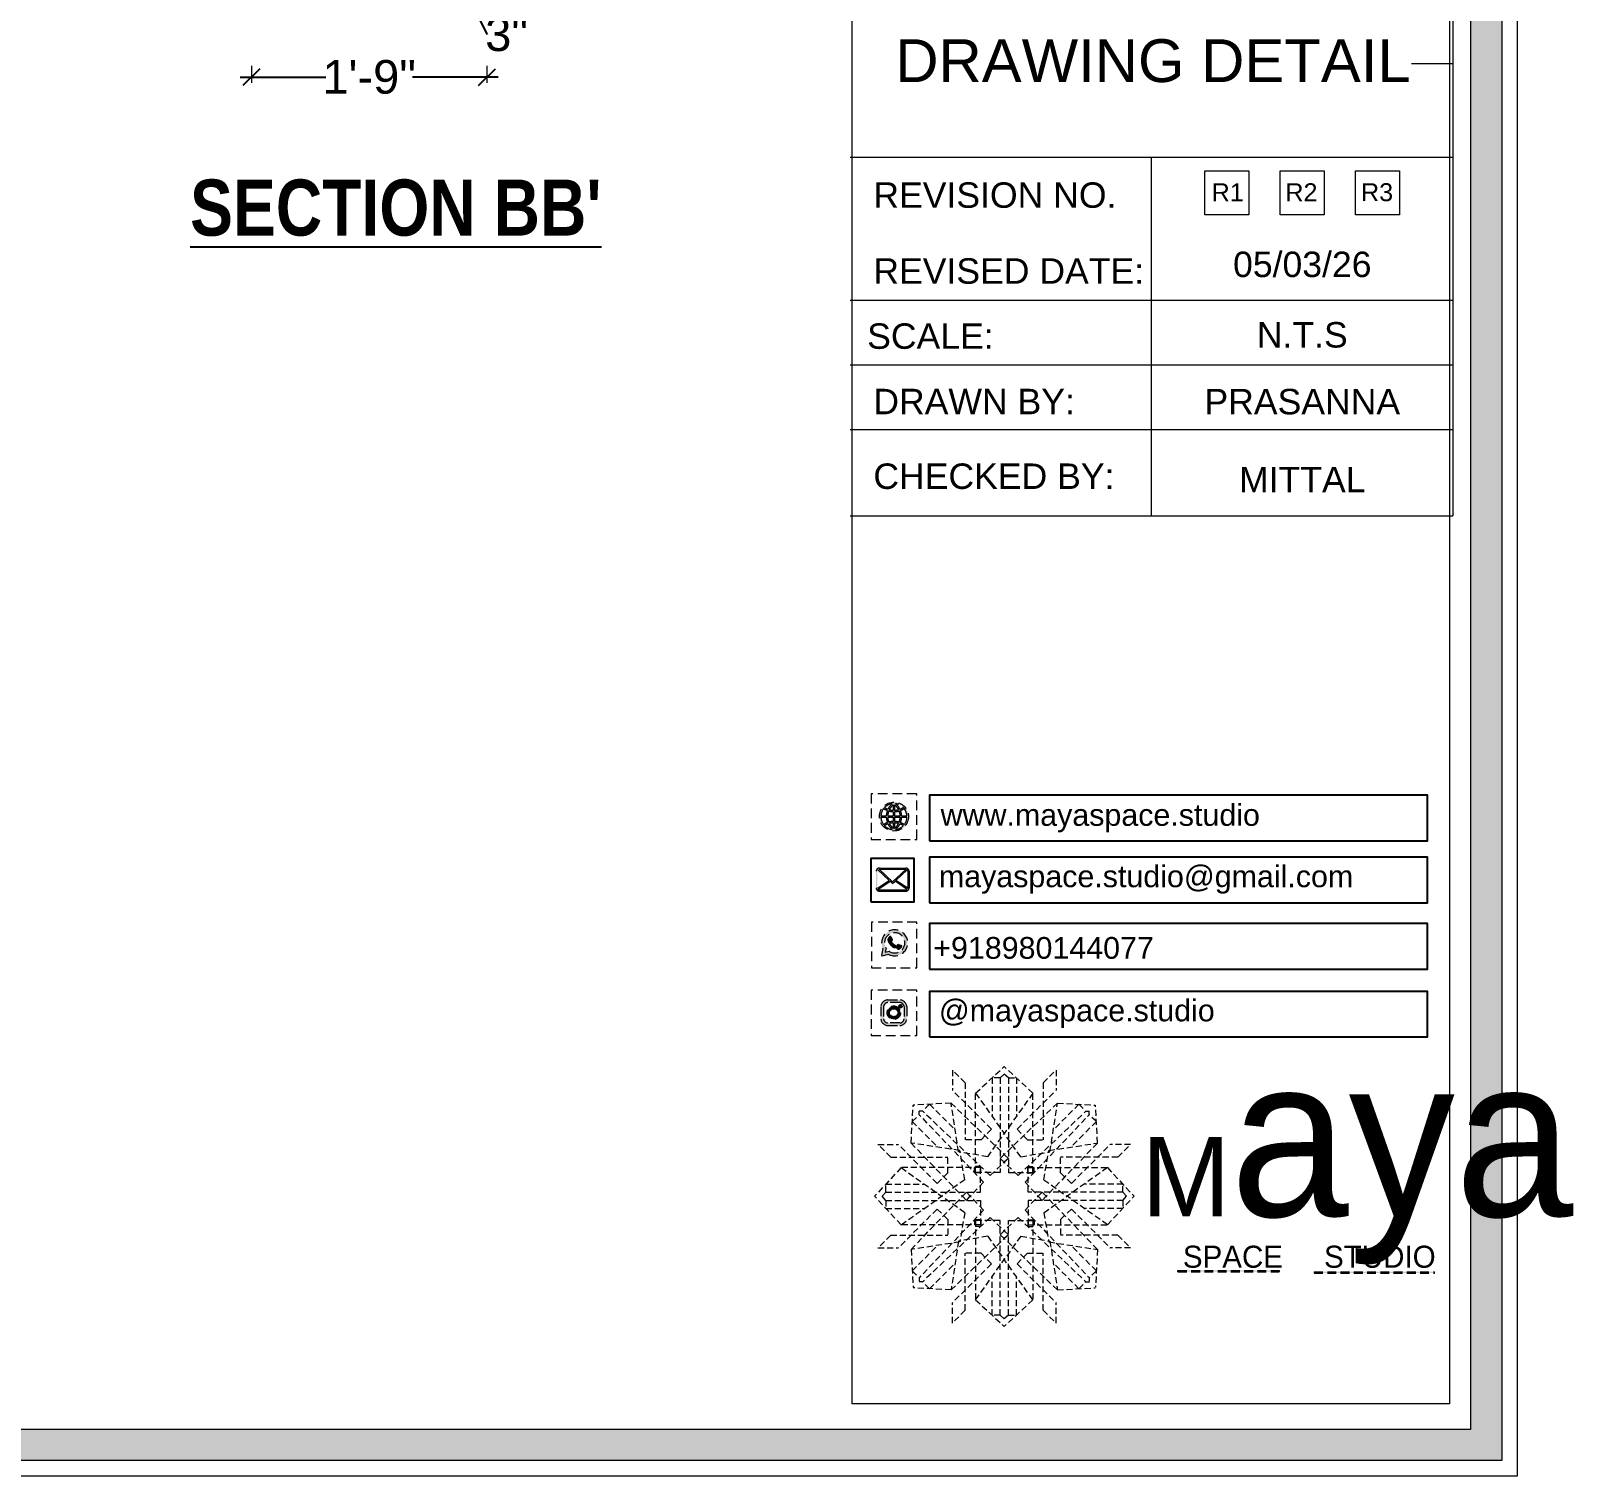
# Model space of a CAD drawing. Header units: millimetres. Extents: x 56222 to 3066687, y -650199 to -121287.
# Drawn here: x 136910.2 to 137047.7, y -183002.7 to -182873.9 of the extents above; entities that cross this region are included whole.
import ezdxf
from ezdxf.enums import TextEntityAlignment as Align

# ---------------------------------------------------------------- set-up
doc = ezdxf.new("R2010")
doc.units = ezdxf.units.MM
doc.header["$MEASUREMENT"] = 0
doc.header["$PDMODE"] = 35
doc.linetypes.add('DASHEDX2', pattern=[1.5, 1, -0.5])
doc.layers.get('Defpoints').update_dxf_attribs({"color": 220})
for name, color, linetype, lineweight in [('Dimension', 10, 'DASHEDX2', 20), ('GROUND FLOOR', 7, 'Continuous', 9), ('Labelling', 1, 'Continuous', 25), ('NAME PLATE', 7, 'Continuous', 25), ('wall', 7, 'Continuous', 30)]:
    doc.layers.add(name, color=color, linetype=linetype, lineweight=lineweight)
doc.styles.add('Arial', font='arial.ttf')
doc.styles.get("Standard").update_dxf_attribs({"font": 'arial.ttf', "height": 6})
doc.styles.add('style4', font='ARIALN.TTF')
doc.dimstyles.new('Archana', dxfattribs={"dimtxt": 3, "dimasz": 1.5, "dimexe": 0.5, "dimexo": 0.5, "dimgap": 0, "dimtad": 0, "dimzin": 0, "dimdsep": 46, "dimlunit": 4, "dimtxsty": 'Arial', "dimblk": 'OBLIQUE', "dimcen": 0, "dimdle": 1, "dimclrd": 1, "dimclre": 1, "dimclrt": 5, "dimadec": 0, "dimazin": 0, "dimtfac": 1, "dimtofl": 0, "dimtmove": 1, "dimatfit": 3, "dimfxl": 1, "dimfxlon": 1, "dimtolj": 1, "dimtzin": 0, "dimlwd": 25, "dimlwe": -1, "dimarcsym": 0})

# ---------------------------------------------------------------- blocks, each defined once
blk = doc.blocks.new('_Oblique')
at = {"layer": 'wall', "color": 0, "lineweight": -2}
blk.add_line((-0.5, -0.5), (0.5, 0.5), dxfattribs=at)
blk = doc.blocks.new('*D735')
at = {"layer": 'Defpoints', "color": 0, "lineweight": 30, "transparency": 16777216}
for p in [(136950.85, -182865.85), (136947.85, -182868.85), (136950.85, -182871.24)]:
    blk.add_point(p, dxfattribs=at)
at = {"layer": 'GROUND FLOOR', "color": 1, "lineweight": 25, "transparency": 16777216}
for p, q in [((136946.85, -182871.24), (136951.85, -182871.24)), ((136949.35, -182871.24), (136950.88, -182874.22))]:
    blk.add_line(p, q, dxfattribs=at)
at = {"layer": 'GROUND FLOOR', "color": 1, "transparency": 16777216}
for p, q in [((136947.85, -182870.24), (136947.85, -182871.74)), ((136950.85, -182870.24), (136950.85, -182871.74))]:
    blk.add_line(p, q, dxfattribs=at)
at = {"layer": 'GROUND FLOOR', "color": 1, "lineweight": 25, "transparency": 16777216, "xscale": 1.5, "yscale": 1.5, "zscale": 1.5, "rotation": 180}
blk.add_blockref('_Oblique', (136947.85, -182871.24), dxfattribs=at)
at = {"layer": 'GROUND FLOOR', "color": 1, "lineweight": 25, "transparency": 16777216, "xscale": 1.5, "yscale": 1.5, "zscale": 1.5}
blk.add_blockref('_Oblique', (136950.85, -182871.24), dxfattribs=at)
at = {"layer": 'GROUND FLOOR', "color": 5, "lineweight": 30, "transparency": 16777216, "insert": (136952.6, -182874.22), "char_height": 3, "attachment_point": 5, "style": 'Arial'}
blk.add_mtext('\\A1;3"', dxfattribs=at)
blk = doc.blocks.new('*D721')
at = {"layer": 'Defpoints', "color": 0, "lineweight": 30, "transparency": 16777216}
for p in [(136950.85, -182865.85), (136929.85, -182868.85), (136950.85, -182878.02)]:
    blk.add_point(p, dxfattribs=at)
at = {"layer": 'GROUND FLOOR', "color": 1, "lineweight": 25, "transparency": 16777216}
for p, q in [((136928.85, -182878.02), (136936.5, -182878.02)), ((136951.85, -182878.02), (136944.2, -182878.02))]:
    blk.add_line(p, q, dxfattribs=at)
at = {"layer": 'GROUND FLOOR', "color": 1, "transparency": 16777216}
for p, q in [((136929.85, -182877.02), (136929.85, -182878.52)), ((136950.85, -182877.02), (136950.85, -182878.52))]:
    blk.add_line(p, q, dxfattribs=at)
at = {"layer": 'GROUND FLOOR', "color": 1, "lineweight": 25, "transparency": 16777216, "xscale": 1.5, "yscale": 1.5, "zscale": 1.5, "rotation": 180}
blk.add_blockref('_Oblique', (136929.85, -182878.02), dxfattribs=at)
at = {"layer": 'GROUND FLOOR', "color": 1, "lineweight": 25, "transparency": 16777216, "xscale": 1.5, "yscale": 1.5, "zscale": 1.5}
blk.add_blockref('_Oblique', (136950.85, -182878.02), dxfattribs=at)
at = {"layer": 'GROUND FLOOR', "color": 5, "lineweight": 30, "transparency": 16777216, "insert": (136940.35, -182878.02), "char_height": 3, "attachment_point": 5, "style": 'Arial'}
blk.add_mtext('\\A1;1\'-9"', dxfattribs=at)
blk = doc.blocks.new('FSFSF')
at = {"color": 42, "lineweight": 5, "true_color": 0xe0ac11}
for p, q in [((28600.03, 143.51), (28600.03, 140.16)), ((28602.15, 141.41), (28600.03, 143.51)), ((28603.86, 139.69), (28608.58, 144.08)), ((28607.9, 142.22), (28608.58, 142.85)), ((28613.31, 139.69), (28608.58, 144.08)), ((28609.27, 142.22), (28608.59, 142.85)), ((28615.02, 141.41), (28617.14, 143.51)), ((28617.14, 143.51), (28617.14, 140.16)), ((28606.47, 133.76), (28600.03, 140.16)), ((28602.15, 141.41), (28602.15, 131.95)), ((28607.9, 142.22), (28606.58, 142.22)), ((28606.58, 142.22), (28606.58, 135.84)), ((28607.9, 142.22), (28607.9, 126.58)), ((28609.27, 142.22), (28609.27, 126.58)), ((28609.27, 142.22), (28610.59, 142.22)), ((28610.59, 142.22), (28610.59, 135.84)), ((28610.7, 133.76), (28617.14, 140.16)), ((28615.02, 141.41), (28615.02, 131.95)), ((28593.19, 131.45), (28593.54, 137.71)), ((28599.8, 138.06), (28593.54, 137.71)), ((28596.24, 137.86), (28595.12, 136.69)), ((28596.24, 137.86), (28600.47, 133.65)), ((28601.03, 130), (28599.8, 138.06)), ((28599.8, 138.05), (28608.58, 129.56)), ((28603.86, 126.58), (28603.86, 139.69)), ((28603.86, 139.69), (28608.58, 133.02)), ((28613.31, 139.69), (28608.59, 133.02)), ((28617.37, 138.05), (28608.59, 129.56)), ((28613.31, 126.58), (28613.31, 139.69)), ((28616.14, 130), (28617.37, 138.06)), ((28620.93, 137.86), (28616.7, 133.65)), ((28617.37, 138.06), (28623.63, 137.71)), ((28620.93, 137.86), (28622.05, 136.69)), ((28624, 131.45), (28623.65, 137.71)), ((28593.39, 135), (28594.56, 136.12)), ((28595.12, 136.69), (28594.53, 136.69)), ((28594.56, 136.12), (28594.56, 136.71)), ((28605.17, 124.98), (28594.56, 136.12)), ((28606.27, 126.08), (28595.12, 136.69)), ((28610.9, 126.08), (28622.05, 136.69)), ((28612.02, 124.98), (28622.62, 136.12)), ((28622.05, 136.69), (28622.64, 136.69)), ((28622.62, 136.12), (28622.62, 136.71)), ((28623.8, 135), (28622.62, 136.12)), ((28593.39, 135), (28597.6, 130.78)), ((28606.47, 133.76), (28604.75, 131.95)), ((28605.86, 129.18), (28608.58, 133.02)), ((28611.31, 129.18), (28608.59, 133.02)), ((28610.7, 133.76), (28612.42, 131.95)), ((28623.8, 135), (28619.59, 130.78)), ((28587.73, 131.22), (28591.08, 131.22)), ((28589.84, 129.1), (28587.73, 131.22)), ((28597.49, 124.78), (28591.08, 131.22)), ((28593.19, 131.45), (28601.69, 122.67)), ((28601.25, 130.22), (28593.19, 131.45)), ((28605.86, 129.18), (28601.03, 130)), ((28602.07, 125.39), (28601.25, 130.22)), ((28604.75, 131.95), (28602.15, 131.95)), ((28611.31, 129.18), (28616.14, 130)), ((28612.42, 131.95), (28615.02, 131.95)), ((28615.12, 125.39), (28615.94, 130.22)), ((28623.99, 131.45), (28615.5, 122.67)), ((28615.94, 130.22), (28624, 131.45)), ((28619.7, 124.78), (28626.1, 131.22)), ((28629.45, 131.22), (28626.1, 131.22)), ((28627.34, 129.1), (28629.45, 131.22)), ((28591.56, 127.39), (28587.17, 122.66)), ((28589.84, 129.1), (28599.29, 129.1)), ((28604.66, 127.39), (28591.56, 127.39)), ((28591.56, 127.39), (28598.23, 122.67)), ((28599.29, 126.5), (28599.29, 129.1)), ((28603.68, 126.54), (28603.68, 127.39)), ((28604.71, 127.57), (28603.86, 127.57)), ((28604.66, 123.35), (28604.66, 127.39)), ((28604.7, 126.58), (28604.71, 127.57)), ((28606.27, 126.08), (28608.58, 128.27)), ((28607.9, 128.92), (28608.58, 129.56)), ((28607.9, 128.92), (28608.58, 128.27)), ((28609.27, 128.92), (28608.59, 129.56)), ((28609.27, 128.92), (28608.59, 128.27)), ((28610.9, 126.08), (28608.59, 128.27)), ((28612.46, 126.58), (28612.46, 127.57)), ((28612.46, 127.57), (28613.31, 127.57)), ((28612.52, 123.35), (28612.52, 127.39)), ((28612.52, 127.39), (28625.63, 127.39)), ((28613.51, 126.54), (28613.51, 127.39)), ((28627.34, 129.1), (28617.89, 129.1)), ((28617.89, 126.5), (28617.89, 129.1)), ((28625.63, 127.39), (28618.96, 122.67)), ((28625.63, 127.39), (28630.02, 122.66)), ((28597.49, 124.78), (28599.29, 126.5)), ((28602.07, 125.39), (28598.23, 122.67)), ((28605.17, 124.98), (28602.97, 122.67)), ((28604.66, 126.54), (28603.68, 126.54)), ((28607.9, 126.58), (28603.86, 126.58)), ((28609.27, 126.58), (28613.31, 126.58)), ((28612.02, 124.98), (28614.21, 122.67)), ((28612.52, 126.54), (28613.51, 126.54)), ((28615.12, 125.39), (28618.96, 122.67)), ((28619.7, 124.78), (28617.89, 126.5)), ((28591.56, 117.94), (28587.17, 122.66)), ((28589.03, 123.35), (28588.4, 122.67)), ((28589.03, 121.98), (28588.4, 122.65)), ((28589.03, 123.35), (28589.03, 124.67)), ((28589.03, 124.67), (28595.4, 124.67)), ((28589.03, 123.35), (28604.66, 123.35)), ((28591.56, 117.94), (28598.23, 122.65)), ((28593.19, 113.88), (28601.69, 122.65)), ((28602.07, 119.94), (28598.23, 122.65)), ((28602.33, 123.35), (28601.69, 122.67)), ((28602.33, 121.98), (28601.69, 122.65)), ((28602.33, 123.35), (28602.97, 122.67)), ((28602.33, 121.98), (28602.97, 122.65)), ((28605.17, 120.35), (28602.97, 122.65)), ((28612.02, 120.35), (28614.21, 122.65)), ((28628.16, 123.35), (28612.52, 123.35)), ((28614.85, 123.35), (28614.21, 122.67)), ((28614.85, 121.98), (28614.21, 122.65)), ((28614.85, 123.35), (28615.5, 122.67)), ((28614.85, 121.98), (28615.5, 122.65)), ((28615.12, 119.94), (28618.96, 122.65)), ((28623.99, 113.88), (28615.5, 122.65)), ((28625.63, 117.94), (28618.96, 122.65)), ((28628.16, 124.67), (28621.78, 124.67)), ((28625.63, 117.94), (28630.02, 122.66)), ((28628.16, 123.35), (28628.16, 124.67)), ((28628.16, 123.35), (28628.78, 122.67)), ((28628.16, 121.98), (28628.78, 122.65)), ((28589.03, 121.98), (28604.66, 121.98)), ((28589.03, 121.98), (28589.03, 120.66)), ((28589.03, 120.66), (28595.4, 120.66)), ((28597.49, 120.54), (28591.08, 114.11)), ((28605.17, 120.35), (28594.56, 109.2)), ((28597.49, 120.54), (28599.29, 118.83)), ((28602.07, 119.94), (28601.25, 115.1)), ((28604.66, 121.98), (28604.66, 117.94)), ((28612.02, 120.35), (28622.62, 109.2)), ((28612.52, 121.98), (28612.52, 117.94)), ((28628.16, 121.98), (28612.52, 121.98)), ((28615.12, 119.94), (28615.94, 115.1)), ((28619.7, 120.54), (28617.89, 118.83)), ((28619.7, 120.54), (28626.1, 114.11)), ((28628.16, 120.66), (28621.78, 120.66)), ((28628.16, 121.98), (28628.16, 120.66)), ((28604.66, 117.94), (28591.56, 117.94)), ((28606.27, 119.15), (28595.12, 108.54)), ((28599.29, 118.83), (28599.29, 116.23)), ((28604.66, 118.78), (28603.68, 118.78)), ((28603.68, 118.78), (28603.68, 117.94)), ((28607.9, 118.65), (28603.86, 118.65)), ((28603.86, 118.65), (28603.86, 105.54)), ((28604.71, 117.66), (28603.86, 117.66)), ((28604.7, 118.65), (28604.71, 117.66)), ((28606.27, 119.15), (28608.58, 116.96)), ((28607.9, 103.01), (28607.9, 118.65)), ((28610.9, 119.15), (28608.59, 116.96)), ((28609.27, 118.65), (28613.31, 118.65)), ((28609.27, 103.01), (28609.27, 118.65)), ((28610.9, 119.15), (28622.05, 108.54)), ((28612.46, 118.65), (28612.46, 117.66)), ((28612.46, 117.66), (28613.31, 117.66)), ((28612.52, 118.78), (28613.51, 118.78)), ((28612.52, 117.94), (28625.63, 117.94)), ((28613.31, 118.65), (28613.31, 105.54)), ((28613.51, 118.78), (28613.51, 117.94)), ((28617.89, 118.83), (28617.89, 116.23)), ((28589.84, 116.23), (28587.73, 114.11)), ((28589.84, 116.23), (28599.29, 116.23)), ((28601.25, 115.1), (28593.19, 113.87)), ((28599.8, 107.17), (28608.58, 115.67)), ((28601.03, 115.23), (28599.8, 107.17)), ((28605.86, 116.05), (28601.03, 115.23)), ((28605.86, 116.05), (28608.58, 112.21)), ((28607.9, 116.31), (28608.58, 116.96)), ((28607.9, 116.31), (28608.58, 115.67)), ((28609.27, 116.31), (28608.59, 116.96)), ((28609.27, 116.31), (28608.59, 115.67)), ((28611.31, 116.05), (28608.59, 112.21)), ((28617.37, 107.17), (28608.59, 115.67)), ((28611.31, 116.05), (28616.14, 115.23)), ((28615.94, 115.1), (28624, 113.87)), ((28616.14, 115.23), (28617.37, 107.17)), ((28627.34, 116.23), (28617.89, 116.23)), ((28627.34, 116.23), (28629.45, 114.11)), ((28587.73, 114.11), (28591.08, 114.11)), ((28593.19, 113.87), (28593.54, 107.62)), ((28593.39, 110.32), (28597.6, 114.55)), ((28602.15, 103.82), (28602.15, 113.27)), ((28604.75, 113.27), (28602.15, 113.27)), ((28603.86, 105.54), (28608.58, 112.21)), ((28606.47, 111.47), (28604.75, 113.27)), ((28613.31, 105.54), (28608.59, 112.21)), ((28610.7, 111.47), (28612.42, 113.27)), ((28612.42, 113.27), (28615.02, 113.27)), ((28615.02, 103.82), (28615.02, 113.27)), ((28623.8, 110.32), (28619.59, 114.55)), ((28624, 113.87), (28623.65, 107.62)), ((28629.45, 114.11), (28626.1, 114.11)), ((28593.39, 110.32), (28594.56, 109.2)), ((28596.24, 107.37), (28600.47, 111.58)), ((28606.47, 111.47), (28600.03, 105.07)), ((28610.7, 111.47), (28617.14, 105.07)), ((28620.93, 107.37), (28616.7, 111.58)), ((28623.8, 110.32), (28622.62, 109.2)), ((28599.8, 107.17), (28593.54, 107.52)), ((28595.12, 108.54), (28594.53, 108.54)), ((28594.56, 109.2), (28594.56, 108.61)), ((28596.24, 107.37), (28595.12, 108.54)), ((28606.58, 103.01), (28606.58, 109.38)), ((28610.59, 103.01), (28610.59, 109.38)), ((28617.37, 107.17), (28623.63, 107.52)), ((28620.93, 107.37), (28622.05, 108.54)), ((28622.05, 108.54), (28622.64, 108.54)), ((28622.62, 109.2), (28622.62, 108.61)), ((28600.03, 101.71), (28600.03, 105.07)), ((28603.86, 105.54), (28608.58, 101.15)), ((28613.31, 105.54), (28608.58, 101.15)), ((28617.14, 101.71), (28617.14, 105.07)), ((28602.15, 103.82), (28600.03, 101.71)), ((28607.9, 103.01), (28606.58, 103.01)), ((28607.9, 103.01), (28608.58, 102.38)), ((28609.27, 103.01), (28608.59, 102.38)), ((28609.27, 103.01), (28610.59, 103.01)), ((28615.02, 103.82), (28617.14, 101.71))]:
    blk.add_line(p, q, dxfattribs=at)
blk = doc.blocks.new('hgwg')
at = {"layer": 'Dimension', "true_color": 0xd39e00}
h = blk.add_hatch(color=42, dxfattribs=at)
h.dxf.hatch_style = 1
h.paths.add_polyline_path([(27505.71, 45.05), (27494.27, 45.05), (27494.27, 44.9), (27505.71, 44.9)])
h = blk.add_hatch(color=42, dxfattribs=at)
h.dxf.hatch_style = 1
h.paths.add_polyline_path([(27523.3, 44.9), (27509.68, 44.9), (27509.68, 44.75), (27523.3, 44.75)])
at = {"layer": 'Dimension', "color": 42, "true_color": 0xd39e00}
for p, q in [((27494.27, 45.05), (27505.71, 45.05)), ((27494.27, 44.9), (27494.27, 45.05)), ((27494.27, 44.9), (27505.71, 44.9)), ((27505.71, 45.05), (27505.71, 44.9)), ((27509.68, 44.9), (27523.3, 44.9)), ((27509.68, 44.9), (27509.68, 44.75)), ((27509.68, 44.75), (27523.3, 44.75)), ((27523.3, 44.75), (27523.3, 44.9))]:
    blk.add_line(p, q, dxfattribs=at)
at = {"layer": 'Dimension', "color": 42, "true_color": 0xd39e00, "attachment_point": 1}
for s, width, insert, char_height in [('{\\fCinzel|b0|i0|c0|p2;\\H1.5x;M\\fAmsterdam One|b0|i0|c0|p2;\\H2x;aya}', 85.3277, (27490.17, 69.17), 6), ('{\\fCinzel|b0|i0|c0|p0;SPACE     STUDIO}', 66.129, (27494.83, 47.86), 2.5)]:
    blk.add_mtext_dynamic_manual_height_columns(s, width=width, gutter_width=30, heights=[0], dxfattribs=dict(at, insert=insert, char_height=char_height))
blk = doc.blocks.new('QEGW4TG')
at = {"layer": 'Dimension', "true_color": 0x000000}
h = blk.add_hatch(color=18, dxfattribs=at)
h.dxf.hatch_style = 1
h.paths.add_polyline_path([(2.69, 1.93, 0.170513), (2.95, 1.97, 0.190337), (3.11, 2.18, 0.316231), (3.07, 2.28), (2.79, 2.37, 0.273721), (2.69, 2.34, 0.040749), (2.63, 2.27, -0.441282), (2.53, 2.25, -0.11828), (2.06, 2.64, -0.441282), (2.07, 2.74, 0.040749), (2.13, 2.81, 0.290083), (2.14, 2.92), (2.01, 3.18, 0.316231), (1.91, 3.2, 0.190337), (1.73, 3, 0.170513), (1.72, 2.74, 0.252784)], flags=0)
h.paths.add_polyline_path([(1.19, 1.98), (1.03, 1.3, 0.550912), (1.11, 1.23), (1.75, 1.39, 6.344125)])
h.paths.add_polyline_path([(1.81, 1.7), (1.4, 1.6), (1.5, 2.03, -9.071339)], flags=16)
h.paths.add_polyline_path([(3.11, 2.16, -0.17811), (2.95, 1.97, -0.170513), (2.69, 1.93, -0.252784), (1.72, 2.74, -0.170513), (1.73, 3, -0.17811), (1.89, 3.19, -0.370089), (2.01, 3.18), (2.14, 2.92, -0.307185), (2.13, 2.8, -0.041087), (2.06, 2.73, 0.321676), (2.05, 2.65, 0.126524), (2.55, 2.24, 0.312216), (2.62, 2.26, -0.041087), (2.68, 2.34, -0.290673), (2.79, 2.37), (3.07, 2.28, -0.370089)], flags=0)
h = blk.add_hatch(color=18, dxfattribs=at)
h.dxf.hatch_style = 1
h.paths.add_polyline_path([(2.79, 2.37, 0.273721), (2.69, 2.34, 0.040749), (2.63, 2.27, -0.441282), (2.53, 2.25, -0.11828), (2.06, 2.64, -0.441282), (2.07, 2.74, 0.040749), (2.13, 2.81, 0.290083), (2.14, 2.92), (2.01, 3.18, 0.316231), (1.91, 3.2, 0.190337), (1.73, 3, 0.170513), (1.72, 2.74, 0.252784), (2.69, 1.93, 0.170513), (2.95, 1.97, 0.190337), (3.11, 2.18, 0.316231), (3.07, 2.28)])
for p, q in [((2.01, 3.18), (2.14, 2.92)), ((1.19, 1.98), (1.03, 1.3)), ((1.5, 2.03), (1.4, 1.6)), ((1.4, 1.6), (1.81, 1.7)), ((3.07, 2.28), (2.8, 2.36)), ((1.1, 1.23), (1.75, 1.39))]:
    blk.add_line(p, q)
blk.add_lwpolyline([(0, 0), (4.68, 0), (4.68, 4.68), (0, 4.68)], close=True)
for centre, radius, start, end in [((2.39, 2.56), 1.34, 241.4727, 205.6422), ((2.39, 2.56), 1.04, 235.9962, 210.8333), ((2.07, 2.87), 0.364, 118.9685, 159.3648), ((1.94, 3.12), 0.0896, 41.8985, 123.1344), ((2.09, 2.87), 0.39, 159.7007, 198.4072), ((2.96, 3.23), 1.33, 201.4218, 258.1669), ((2.11, 2.68), 0.066, 135.9932, 224.8892), ((1.67, 3.16), 0.586, 312.4617, 321.8728), ((3.12, 3.42), 1.31, 216.5455, 243.5279), ((2.05, 2.87), 0.104, 320.3924, 28.6971), ((2.57, 2.3), 0.066, 234.2482, 323.1441), ((3.11, 1.94), 0.586, 137.2645, 146.6756), ((2.76, 2.27), 0.104, 70.4402, 138.745), ((2.75, 2.31), 0.39, 260.7301, 299.4366), ((2.76, 2.29), 0.364, 299.7725, 340.1688), ((3.03, 2.2), 0.0896, 336.0029, 57.2388), ((1.09, 1.29), 0.0598, 164.8483, 282.1458)]:
    blk.add_arc(centre, radius, start, end)
blk = doc.blocks.new('ASGERG')
at = {"layer": 'Dimension', "true_color": 0x000000}
h = blk.add_hatch(color=18, dxfattribs=at)
h.dxf.hatch_style = 1
h.paths.add_polyline_path([(0.99, 1.7, 0.353872), (1.69, 1.03), (2.96, 1.03, 0.353872), (3.66, 1.7), (3.66, 2.99, 0.353872), (2.96, 3.67), (1.69, 3.67, 0.353872), (0.99, 2.99)])
h.paths.add_polyline_path([(1.27, 2.97, -0.353872), (1.72, 3.4), (2.94, 3.4, -0.353872), (3.38, 2.97), (3.38, 1.72, -0.353872), (2.94, 1.3), (1.72, 1.3, -0.353872), (1.27, 1.72)], flags=16)
h.paths.add_polyline_path([(3.02, 2.35, -1), (1.64, 2.35, -1)], flags=0)
h.paths.add_polyline_path([(2.74, 2.35, -1), (1.92, 2.35, -1)], flags=0)
h.paths.add_polyline_path([(2.86, 3.02, -1), (3.19, 3.02, -1)], flags=0)
h.paths.add_polyline_path([(1.64, 2.35, 1), (3.02, 2.35, 1)], flags=0)
h = blk.add_hatch(color=18, dxfattribs=at)
h.dxf.hatch_style = 1
h.paths.add_polyline_path([(3.19, 3.02, 1), (2.86, 3.02, 1)])
h = blk.add_hatch(color=18, dxfattribs=at)
h.dxf.hatch_style = 1
h.paths.add_polyline_path([(1.64, 2.35, 1), (3.02, 2.35, 1)])
h.paths.add_polyline_path([(2.74, 2.35, -1), (1.92, 2.35, -1)], flags=16)
for p, q in [((1.69, 3.67), (2.96, 3.67)), ((2.94, 3.4), (1.72, 3.4)), ((0.99, 2.99), (0.99, 1.7)), ((1.27, 2.97), (1.27, 1.72)), ((3.38, 2.97), (3.38, 1.72)), ((3.66, 2.99), (3.66, 1.7)), ((1.69, 1.03), (2.96, 1.03)), ((2.94, 1.3), (1.72, 1.3))]:
    blk.add_line(p, q)
blk.add_lwpolyline([(0, 0), (4.68, 0), (4.68, 4.68), (0, 4.68)], close=True)
for centre, radius in [((3.02, 3.02), 0.168), ((2.33, 2.35), 0.694), ((2.33, 2.35), 0.414)]:
    blk.add_circle(centre, radius)
for centre, radius, start, end in [((1.76, 2.89), 0.778, 94.8631, 172.8127), ((1.76, 2.91), 0.491, 94.8631, 172.8127), ((2.9, 2.91), 0.491, 7.1873, 85.1369), ((2.89, 2.89), 0.778, 7.1873, 85.1369), ((1.76, 1.8), 0.778, 187.1873, 265.1369), ((1.76, 1.78), 0.491, 187.1873, 265.1369), ((2.9, 1.78), 0.491, 274.8631, 352.8127), ((2.89, 1.8), 0.778, 274.8631, 352.8127)]:
    blk.add_arc(centre, radius, start, end)
blk = doc.blocks.new('DTGWEGEARG')
at = {"layer": 'Dimension', "true_color": 0x000000}
h = blk.add_hatch(color=18, dxfattribs=at)
h.dxf.hatch_style = 1
h.paths.add_polyline_path([(3.83, 2.34, 1), (0.85, 2.34, 1)])
h.paths.add_polyline_path([(2.51, 1.01, 0.105795), (2.96, 1.58, -0.055205), (3.3, 1.41, -0.169822)], flags=16)
h.paths.add_polyline_path([(2.41, 1.12), (2.41, 1.69, -0.058279), (2.81, 1.63, -0.103353)], flags=16)
h.paths.add_polyline_path([(2.26, 1.13, -0.101741), (1.87, 1.63, -0.057171), (2.26, 1.69)], flags=16)
h.paths.add_polyline_path([(2.17, 1.01, -0.169822), (1.38, 1.41, -0.055205), (1.72, 1.58, 0.105795)], flags=16)
h.paths.add_polyline_path([(3.02, 1.72, 0.081336), (3.13, 2.27), (3.68, 2.27, -0.152069), (3.4, 1.52, 0.05687)], flags=16)
h.paths.add_polyline_path([(2.87, 1.77, 0.061945), (2.41, 1.84), (2.41, 2.27), (2.98, 2.27, -0.081344)], flags=16)
h.paths.add_polyline_path([(2.26, 1.84, 0.060923), (1.8, 1.77, -0.081344), (1.7, 2.27), (2.26, 2.27)], flags=16)
h.paths.add_polyline_path([(1.66, 1.72, 0.05687), (1.28, 1.52, -0.152069), (1, 2.27), (1.55, 2.27, 0.081336)], flags=16)
h.paths.add_polyline_path([(2.41, 2.42), (2.41, 2.83, 0.061945), (2.87, 2.91, -0.080009), (2.98, 2.42)], flags=16)
h.paths.add_polyline_path([(3.13, 2.42, 0.080116), (3.02, 2.96, 0.05687), (3.4, 3.16, 0.028258), (3.3, 3.27, -0.055205), (2.96, 3.1, 0.105795), (2.51, 3.67, -0.36029), (3.68, 2.42)], flags=16)
h.paths.add_polyline_path([(2.26, 2.42), (1.7, 2.42, -0.080009), (1.8, 2.91, 0.060923), (2.26, 2.84)], flags=16)
h.paths.add_polyline_path([(1.55, 2.42), (1, 2.42, -0.150466), (1.28, 3.16, 0.05687), (1.66, 2.96, 0.080116)], flags=16)
h.paths.add_polyline_path([(2.41, 2.98), (2.41, 3.56, -0.103353), (2.81, 3.05, -0.058279)], flags=16)
h.paths.add_polyline_path([(2.26, 2.99, -0.057171), (1.87, 3.05, -0.101741), (2.26, 3.55)], flags=16)
h.paths.add_polyline_path([(1.72, 3.1, -0.055205), (1.38, 3.27, -0.169822), (2.17, 3.67, 0.105795)], flags=16)
blk.add_lwpolyline([(0, 0), (4.68, 0), (4.68, 4.68), (0, 4.68)], close=True)
at = {"layer": 'Dimension', "color": 18, "true_color": 0x000000}
for p, q in [((2.26, 3.55), (2.26, 2.99)), ((2.41, 3.56), (2.41, 2.98)), ((1, 2.42), (1.55, 2.42)), ((1, 2.27), (1.55, 2.27)), ((1.7, 2.42), (2.26, 2.42)), ((1.7, 2.27), (2.26, 2.27)), ((2.26, 2.84), (2.26, 2.42)), ((2.26, 2.27), (2.26, 1.84)), ((2.26, 1.69), (2.26, 1.13)), ((2.41, 2.83), (2.41, 2.42)), ((2.41, 2.42), (2.98, 2.42)), ((2.41, 2.27), (2.98, 2.27)), ((2.41, 2.27), (2.41, 1.84)), ((2.41, 1.69), (2.41, 1.12)), ((3.13, 2.42), (3.68, 2.42)), ((3.13, 2.27), (3.68, 2.27))]:
    blk.add_line(p, q, dxfattribs=at)
blk.add_circle((2.34, 2.34), 1.49, dxfattribs=at)
for centre, radius, start, end in [((2.34, 2.34), 1.34, 97.3549, 135.9073), ((2.34, 4.74), 1.75, 236.7417, 249.3811), ((3.28, 2.34), 1.73, 129.9301, 154.0867), ((3.28, 2.34), 1.58, 130.1073, 153.3446), ((1.4, 2.34), 1.58, 26.6554, 50.2584), ((2.34, 2.34), 1.34, 3.3907, 82.6451), ((1.4, 2.34), 1.73, 25.9133, 50.0699), ((2.34, 4.74), 1.75, 290.6189, 303.2583), ((2.34, 2.34), 1.34, 142.3819, 176.6093), ((2.34, 2.34), 1.34, 183.0315, 217.6181), ((2.34, 4.74), 1.9, 236.1399, 249.1595), ((2.34, -0.06), 1.9, 110.8405, 123.8601), ((3.28, 2.34), 1.73, 159.0567, 177.3789), ((3.28, 2.34), 1.73, 182.3435, 200.9433), ((3.28, 2.34), 1.58, 158.8325, 177.1302), ((3.28, 2.34), 1.58, 182.5658, 201.1675), ((2.34, 4.74), 1.9, 253.6799, 267.6253), ((2.34, -0.06), 1.9, 92.3747, 106.3201), ((2.34, 4.74), 1.75, 254.3336, 267.422), ((2.34, -0.06), 1.75, 92.578, 105.6664), ((3.28, 2.34), 1.58, 206.6554, 229.8927), ((2.34, 4.74), 1.75, 272.3248, 285.6664), ((2.34, 4.74), 1.9, 272.1415, 286.3201), ((2.34, -0.06), 1.9, 73.6799, 87.8585), ((2.34, -0.06), 1.75, 74.3336, 87.6752), ((1.4, 2.34), 1.58, 309.7416, 333.3446), ((1.4, 2.34), 1.58, 2.8698, 21.1675), ((1.4, 2.34), 1.58, 338.8325, 357.4342), ((2.34, 4.74), 1.9, 290.8405, 303.8601), ((1.4, 2.34), 1.73, 2.6211, 20.9433), ((1.4, 2.34), 1.73, 339.0567, 357.6565), ((2.34, -0.06), 1.9, 56.1399, 69.1595), ((2.34, 2.34), 1.34, 322.3819, 356.9685), ((2.34, -0.06), 1.75, 110.6189, 123.2583), ((2.34, 2.34), 1.34, 224.0927, 262.6451), ((3.28, 2.34), 1.73, 205.9133, 230.0699), ((1.4, 2.34), 1.73, 309.9301, 334.0867), ((2.34, 2.34), 1.34, 277.3549, 315.9073), ((2.34, -0.06), 1.75, 56.7417, 69.3811)]:
    blk.add_arc(centre, radius, start, end, dxfattribs=at)

msp = doc.modelspace()

# ---------------------------------------------------------------- hatches: boundary and pattern name
at = {"layer": 'Dimension', "linetype": 'Continuous', "true_color": 0xd39e00}
h = msp.add_hatch(color=42, dxfattribs=at)
h.paths.add_polyline_path([(136645.084, -182722.471), (136645.084, -183001.349), (137041.287, -183001.349), (137041.287, -182722.471)])
h.paths.add_polyline_path([(136647.865, -182725.252), (137038.507, -182725.252), (137038.507, -182998.568), (136647.865, -182998.568)], flags=16)
at = {"layer": 'Dimension', "true_color": 0x000000}
h = msp.add_hatch(color=18, dxfattribs=at)
h.dxf.hatch_style = 1
h.paths.add_polyline_path([(136988.175, -182950.594, 0.4142136), (136988.47, -182950.299), (136988.47, -182948.822, 0.4142136), (136988.175, -182948.527), (136985.829, -182948.527, 0.4142136), (136985.534, -182948.822), (136985.534, -182950.299, 0.4142136), (136985.829, -182950.594)])
h.paths.add_polyline_path([(136987.22, -182949.704), (136988.305, -182950.429, -0.1989124), (136988.175, -182950.483), (136985.829, -182950.483, -0.1989124), (136985.699, -182950.429), (136986.784, -182949.704), (136987.002, -182949.908)], flags=16)
h.paths.add_polyline_path([(136987.002, -182949.756), (136985.808, -182948.639, -0.0287833), (136985.829, -182948.638), (136988.175, -182948.638, -0.0287833), (136988.196, -182948.639)], flags=16)
h.paths.add_polyline_path([(136987.303, -182949.627), (136988.303, -182948.69, -0.2024819), (136988.359, -182948.822), (136988.359, -182950.299, -0.043076), (136988.356, -182950.33)], flags=16)
h.paths.add_polyline_path([(136986.701, -182949.627), (136985.647, -182950.33, -0.043076), (136985.645, -182950.299), (136985.645, -182948.822, -0.2024819), (136985.7, -182948.69)], flags=16)

# ---------------------------------------------------------------- linework, layer by layer
at = {"color": 18, "true_color": 0x000000}
for points in [[(136990.279, -182946.091), (137034.673, -182946.091), (137034.673, -182942.034), (136990.279, -182942.034)], [(136990.279, -182951.629), (137034.673, -182951.629), (137034.673, -182947.572), (136990.279, -182947.572)], [(136990.3, -182957.536), (137034.673, -182957.536), (137034.673, -182953.479), (136990.3, -182953.479)], [(136990.279, -182963.584), (137034.673, -182963.584), (137034.673, -182959.527), (136990.279, -182959.527)]]:
    msp.add_lwpolyline(points, close=True, dxfattribs=at)
msp.add_lwpolyline([(136985.07, -182951.538), (136988.929, -182951.538), (136988.929, -182947.679), (136985.07, -182947.679)], close=True)
at = {"layer": 'Dimension', "color": 42, "linetype": 'Continuous', "true_color": 0xd39e00}
for p, q in [((137036.947, -182868.467), (137036.947, -182917.128)), ((137033.241, -182876.809), (137036.947, -182876.809)), ((136983.221, -182885.151), (137036.947, -182885.151)), ((137010.084, -182917.128), (137010.084, -182885.151)), ((137036.947, -182897.942), (136983.221, -182897.942)), ((137036.947, -182903.702), (136983.221, -182903.702)), ((137036.947, -182909.463), (136983.221, -182909.463)), ((136983.221, -182917.128), (137036.947, -182917.128))]:
    msp.add_line(p, q, dxfattribs=at)
at = {"layer": 'Dimension', "color": 18, "linetype": 'Continuous', "true_color": 0x000000}
for p, q in [((136985.647, -182950.33), (136986.701, -182949.627)), ((136985.7, -182948.69), (136986.701, -182949.627)), ((136985.808, -182948.639), (136987.002, -182949.756)), ((136985.829, -182948.527), (136988.175, -182948.527)), ((136985.829, -182948.638), (136988.175, -182948.638)), ((136987.002, -182949.756), (136988.196, -182948.639)), ((136987.303, -182949.627), (136988.303, -182948.69)), ((136988.356, -182950.33), (136987.303, -182949.627)), ((136988.359, -182948.822), (136988.359, -182950.299)), ((136988.47, -182948.822), (136988.47, -182950.299)), ((136985.699, -182950.429), (136986.784, -182949.704)), ((136985.829, -182950.483), (136988.175, -182950.483)), ((136985.829, -182950.594), (136988.175, -182950.594)), ((136986.784, -182949.704), (136987.002, -182949.908)), ((136987.002, -182949.908), (136987.22, -182949.704)), ((136988.305, -182950.429), (136987.22, -182949.704))]:
    msp.add_line(p, q, dxfattribs=at)
at = {"layer": 'Dimension', "color": 42, "linetype": 'Continuous', "true_color": 0xd39e00}
for points in [[(136643.694, -182721.081), (137042.678, -182721.081), (137042.678, -183002.739), (136643.694, -183002.739)], [(136645.084, -182722.471), (137041.287, -182722.471), (137041.287, -183001.349), (136645.084, -183001.349)], [(136647.865, -182725.252), (137038.507, -182725.252), (137038.507, -182998.568), (136647.865, -182998.568)], [(137014.839, -182886.388), (137018.76, -182886.388), (137018.76, -182890.309), (137014.839, -182890.309)], [(137021.555, -182886.388), (137025.476, -182886.388), (137025.476, -182890.309), (137021.555, -182890.309)], [(137028.271, -182886.388), (137032.191, -182886.388), (137032.191, -182890.309), (137028.271, -182890.309)]]:
    msp.add_lwpolyline(points, close=True, dxfattribs=at)
at = {"layer": 'Dimension', "color": 42, "linetype": 'ByBlock', "true_color": 0xd39e00}
msp.add_lwpolyline([(136983.386, -182996.28), (136983.386, -182727.541), (137036.624, -182727.541), (137036.624, -182996.28)], close=True, dxfattribs=at)
at = {"layer": 'Dimension', "color": 18, "true_color": 0x000000}
for centre, radius, start, end in [((136985.829, -182948.822), 0.295, 90, 180), ((136985.829, -182948.822), 0.185, 90, 96.59481), ((136988.175, -182948.822), 0.295, 0, 90), ((136988.175, -182948.822), 0.185, 83.40519, 90), ((136988.175, -182948.822), 0.185, 0, 45.78646), ((136985.829, -182950.299), 0.295, 180, 270), ((136985.829, -182950.299), 0.185, 224.99995, 270), ((136988.175, -182950.299), 0.295, 270, 0), ((136988.175, -182950.299), 0.185, 270, 315.00005), ((136988.175, -182950.299), 0.185, 350.13381, 0)]:
    msp.add_arc(centre, radius, start, end, dxfattribs=at)

# ---------------------------------------------------------------- block references
at = {"layer": 'Dimension', "color": 42, "true_color": 0xd39e00}
for name, p, xscale, yscale, zscale in [('DTGWEGEARG', (136985.092, -182945.97), 0.8673751030203412, 0.8673751030203412, 0.8673751030203412), ('QEGW4TG', (136985.112, -182957.415), 0.8673751030203412, 0.8673751030203412, 0.8673751030203412), ('ASGERG', (136985.092, -182963.463), 0.8673751030203412, 0.8673751030203412, 0.8673751030203412), ('FSFSF', (121559.203, -183043.975), 0.5396194262348484, 0.5396194262348484, 0.5396194262348484), ('hgwg', (115360.999, -183019.882), 0.7874888854173069, 0.7874888854173069, 0.7874888854173069)]:
    msp.add_blockref(name, p, dxfattribs=dict(at, xscale=xscale, yscale=yscale, zscale=zscale))

# ---------------------------------------------------------------- texts
at = {"color": 18, "true_color": 0x000000, "char_height": 1.93942, "attachment_point": 1}
for s, width, gutter_width, insert in [('www.mayaspace.studio', 13.02408, 10.894, (136991.28, -182942.826)), ('mayaspace.studio@gmail.com', 8.12532, 6.797, (136991.126, -182948.297)), ('+918980144077', 31.68497, 6.797, (136990.624, -182954.677)), ('@mayaspace.studio', 8.12532, 6.797, (136991.126, -182960.253))]:
    msp.add_mtext_dynamic_manual_height_columns(s, width=width, gutter_width=gutter_width, heights=[0], dxfattribs=dict(at, insert=insert))
at = {"layer": 'Labelling', "color": 251, "true_color": 0x636466, "insert": (136942.727, -182889.688), "char_height": 5, "attachment_point": 5, "style": 'style4'}
msp.add_mtext_dynamic_manual_height_columns("{\\fArial Narrow|b1|i0|c0|p34;\\LSECTION BB'}", width=79.10806, gutter_width=1, heights=[0], dxfattribs=at)
at = {"layer": 'NAME PLATE', "style": 'Arial'}
for s, height, p in [('DRAWING DETAIL', 3.81847, (137010.21, -182878.465)), ('REVISION NO.', 2.26934, (136996.117, -182889.673)), ('REVISED DATE: ', 2.26934, (136997.791, -182896.44)), ('SCALE:', 2.2693, (136990.371, -182902.244)), ('DRAWN BY:', 2.2693, (136994.266, -182908.075)), ('PRASANNA', 2.2693, (137023.515, -182908.084)), ('CHECKED BY:', 2.26934, (136996.03, -182914.733)), ('MITTAL', 2.2693, (137023.515, -182915.034))]:
    msp.add_text(s, height=height, dxfattribs=at).set_placement(p, align=Align.CENTER)
for s, p in [('R1', (137015.44, -182889.087)), ('R2', (137022.01, -182889.087))]:
    msp.add_text(s, height=1.5998, dxfattribs=at).set_placement(p)
at = {"layer": 'NAME PLATE', "lineweight": 0, "attachment_point": 2, "style": 'Arial'}
for s, insert, char_height, width in [('R3', (137030.183, -182887.481), 1.5998, 3.12236), ('05/03/26', (137023.515, -182893.579), 2.2693, 19.66646), ('N.T.S', (137023.515, -182899.861), 2.2693, 4.42914)]:
    msp.add_mtext(s, dxfattribs=dict(at, insert=insert, char_height=char_height, width=width))

# ---------------------------------------------------------------- dimensions: what is measured, and where the dimension line sits
at = {"layer": 'GROUND FLOOR', "lineweight": 30}
dim = msp.add_linear_dim(base=(136950.85, -182878.017), p1=(136929.85, -182868.855), p2=(136950.85, -182865.855), dimstyle='Archana', dxfattribs=at)
dim.commit()
dim.dimension.update_dxf_attribs({"geometry": '*D721', "text_midpoint": (136940.35, -182878.017)})
dim = msp.add_linear_dim(base=(136950.85, -182871.236), p1=(136947.85, -182868.855), p2=(136950.85, -182865.855), dimstyle='Archana', dxfattribs=at)
dim.commit()
dim.dimension.update_dxf_attribs({"geometry": '*D735', "text_midpoint": (136950.88, -182874.225), "dimtype": 160})

doc.saveas('drawing.dxf')
